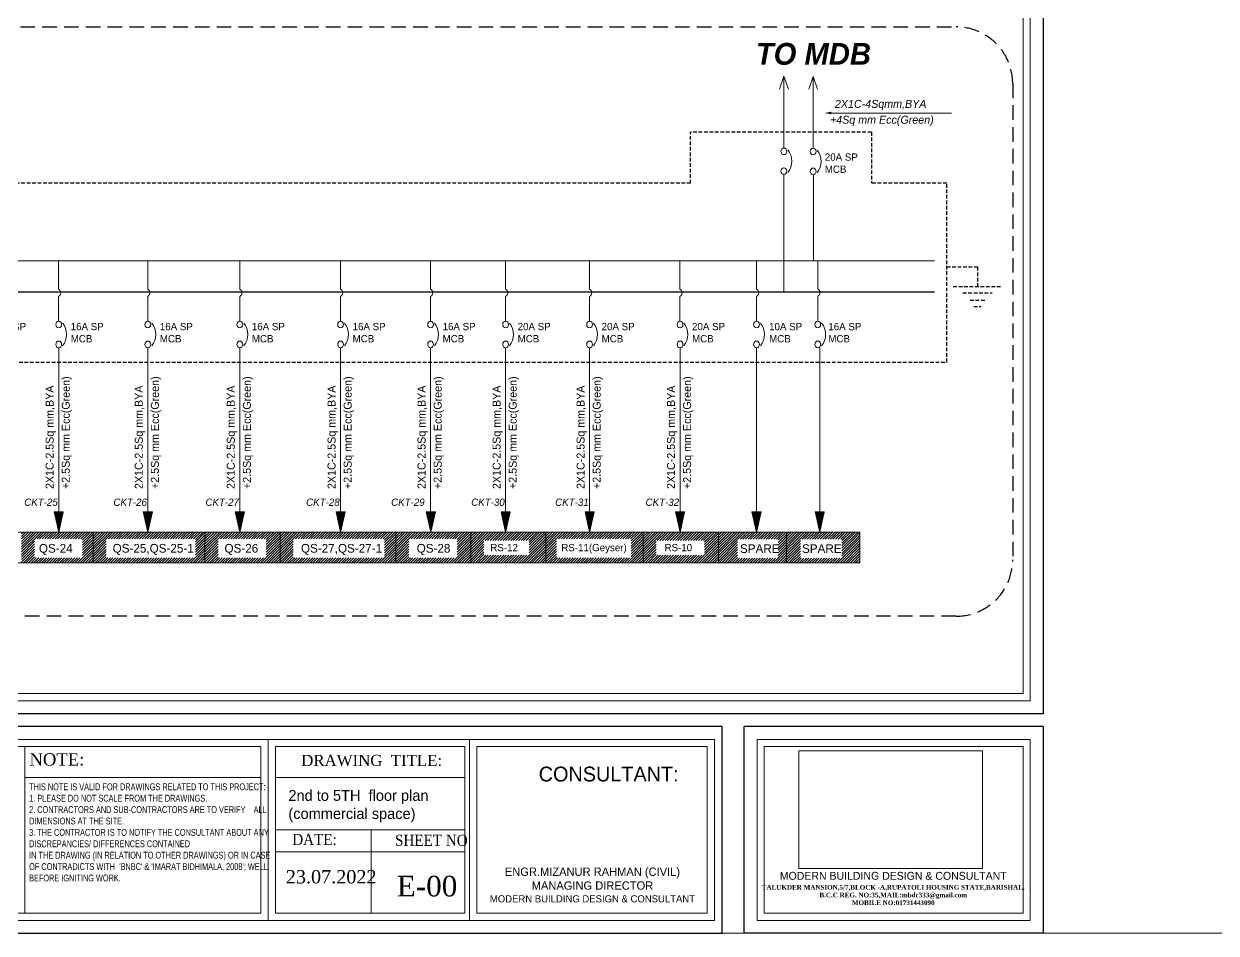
# Model space of a CAD drawing. Header units: inches. Extents: x 109699 to 44449955, y -10987 to 15824140.
# Drawn here: x 214873 to 215692, y -4569 to -3944 of the extents above; entities that cross this region are included whole.
import ezdxf

# ---------------------------------------------------------------- set-up
doc = ezdxf.new("R2010")
doc.units = ezdxf.units.IN
doc.header["$LTSCALE"] = 5
doc.header["$MEASUREMENT"] = 0
doc.linetypes.add('DASHED', pattern=[0.75, 0.5, -0.25])
doc.linetypes.add('DASHED2', pattern=[0.375, 0.25, -0.125])
doc.layers.get('0').update_dxf_attribs({"color": 123})
doc.layers.get('Defpoints').update_dxf_attribs({"lineweight": 5})
for name, color, linetype, lineweight in [('@NORMAL', 7, 'Continuous', 5), ('CKT-TEXT', 6, 'Continuous', 9), ('E-BOX', 20, 'Continuous', 30), ('E-BUSBER-B', 21, 'Continuous', 18), ('E-BUSBER-N', 131, 'Continuous', 18), ('E-CKT-CABLE', 116, 'Continuous', 18), ('E-CKT-TEXT', 135, 'Continuous', 18), ('E-CKT-TEXT-2', 7, 'Continuous', 9), ('E-MCCB', 5, 'Continuous', 13), ('E-QS-Socket-15A', 1, 'Continuous', 9), ('E-RS', 12, 'Continuous', 30), ('leter', 140, 'Continuous', 13), ('Text', 7, 'Continuous', 0), ('WALL-1', 8, 'Continuous', 9)]:
    doc.layers.add(name, color=color, linetype=linetype, lineweight=lineweight)
doc.styles.add('box text', font='arial.ttf')
doc.styles.add('RomanS', font='romans.shx')
doc.styles.get("Standard").update_dxf_attribs({"font": 'times.ttf'})
doc.styles.add('TAVE2', font='ROM_____.PFB')
picture_1 = doc.add_image_def('image1.png', size_in_pixel=(745, 477))
pattern_1 = [(45, (16210.372, 1243.666), (-0.8838834765, 0.8838834765), [])]

# ---------------------------------------------------------------- blocks, each defined once
blk = doc.blocks.new('zxczxczxcz')
at = {"layer": '@NORMAL'}
for points in [[(177327.5, -15450.1), (175295.2, -15450.1), (175295.2, -14276.8), (177327.5, -14276.8)], [(177319.9, -15442.5), (175302.8, -15442.5), (175302.8, -14284.5), (177319.9, -14284.5)]]:
    blk.add_lwpolyline(points, close=True, dxfattribs=at)
at = {"layer": 'Text', "lineweight": 30}
for p, q in [((177028.8, -15692.6), (177028.8, -15476.8)), ((177340.9, -15476.8), (177028.8, -15476.8)), ((177340.9, -15476.8), (177340.9, -15692.6)), ((177340.9, -15692.6), (177028.8, -15692.6))]:
    blk.add_line(p, q, dxfattribs=at)
at = {"layer": 'Text'}
for p, q in [((177340.9, -15692.6), (177340.9, -15476.8)), ((177340.9, -15692.6), (177340.9, -15476.8)), ((176531.8, -15490.2), (176531.8, -15679.2)), ((176742, -15490.2), (176997.7, -15490.2)), ((176742, -15679.2), (176742, -15490.2)), ((176997.7, -15490.2), (176997.7, -15679.2)), ((177042.2, -15490.2), (177327.5, -15490.2)), ((177042.2, -15679.2), (177042.2, -15490.2)), ((177327.5, -15490.2), (177327.5, -15679.2)), ((176277.8, -15497.8), (176277.8, -15671.6)), ((176524.2, -15497.8), (176524.2, -15671.6)), ((176539.5, -15497.8), (176539.5, -15671.6)), ((176749.6, -15497.8), (176990.1, -15497.8)), ((176749.6, -15671.6), (176749.6, -15497.8)), ((176990.1, -15497.8), (176990.1, -15671.6)), ((177049.8, -15497.8), (177319.9, -15497.8)), ((177049.8, -15671.6), (177049.8, -15497.8)), ((177319.9, -15497.8), (177319.9, -15671.6)), ((176277.8, -15529.9), (176524.2, -15529.9)), ((176539.5, -15529.9), (176737.2, -15529.9)), ((176539.5, -15584.7), (176737.2, -15584.7)), ((176639.5, -15584.7), (176639.5, -15671.6)), ((176539.5, -15607.6), (176737.2, -15607.6)), ((176997.7, -15679.2), (176742, -15679.2)), ((176990.1, -15671.6), (176749.6, -15671.6)), ((177327.5, -15679.2), (177042.2, -15679.2)), ((177319.9, -15671.6), (177049.8, -15671.6))]:
    blk.add_line(p, q, dxfattribs=at)
at = {"layer": 'Text', "lineweight": 30}
blk.add_lwpolyline([(177005.9, -15476.8), (175281.8, -15476.8), (175281.8, -15692.6), (177005.9, -15692.6)], close=True, dxfattribs=at)
at = {"layer": 'Text'}
blk.add_lwpolyline([(176997.7, -15490.2), (175295.2, -15490.2), (175295.2, -15679.2), (176997.7, -15679.2)], close=True, dxfattribs=at)
for points in [[(176524.2, -15497.8), (176016.1, -15497.8)], [(176539.5, -15671.6), (176737.2, -15671.6), (176737.2, -15497.8), (176539.5, -15497.8)], [(176016.1, -15671.6), (176524.2, -15671.6)]]:
    blk.add_lwpolyline(points, dxfattribs=at)
at = {"layer": 'WALL-1', "lineweight": 30}
blk.add_line((177340.9, -14263.5), (177340.9, -15463.5), dxfattribs=at)
blk.add_lwpolyline([(177340.9, -15463.5), (175281.8, -15463.5), (175281.8, -14263.5), (177340.9, -14263.5)], close=True, dxfattribs=at)
at = {"layer": 'leter', "insert": (177184.4, -15628.6), "char_height": 3.9766, "width": 400.68, "attachment_point": 2}
blk.add_mtext('{\\fFranklin Gothic Medium|b0|i0|c0|p34;\\H2.066x;\\C5;MODERN BUILDING DESIGN & CONSULTANT\\H1.2x; \\C256; \\P\\fTimes New Roman|b1|i0|c0|p18;\\H0.4899x;\\C7;TALUKDER MANSION,5/7,BLOCK -A,RUPATOLI HOUSING STATE,BARISHAL.\\PB.C.C REG. NO:35,MAIL:mbdc333@gmail.com\\PMOBILE NO:01731443090\\P\\fFranklin Gothic Medium|b0|i0|c0|p34;\\H0.8231x;\\C256;                             }', dxfattribs=at)
at = {"layer": 'Text'}
for s, insert, char_height, width, attachment_point in [('{\\C1;NOTE:}', (176282.6, -15504.7, 29.8), 12.899, 235.441, 1), ('{\\C1;DRAWING  TITLE:}', (176566.4, -15506.4, -14.9), 11.609, 235.441, 1), ('{\\fFranklin Gothic Medium|b0|i0|c0|p34;\\C1;CONSULTANT:}', (176814.3, -15518.7, 279.5), 15.479, 414.227, 1), ('\\pi-34.83833,l34.83833,t34.83833;{\\W0.9;\\C1;DATE:}', (176557, -15588.9, -14.9), 11.609, 235.441, 1), ('\\pi-34.83833,l34.83833,t34.83833;{\\W0.9;\\C1;SHEET NO}', (176664.3, -15589.8, -14.9), 11.609, 235.441, 1), ('\\pi-191.13542,l191.13542,t191.13542;23.07.2022', (176550.3, -15626.7, -14.9), 13.931, 375.033, 1), ('{\\fFranklin Gothic Medium|b0|i0|c0|p34;\\C0;ENGR.MIZANUR RAHMAN (CIVIL)\\PMANAGING DIRECTOR\\P\\H0.8571x;MODERN BUILDING DESIGN & CONSULTANT}', (176870.4, -15624.1, -11.9), 8.668, 331.382, 2)]:
    blk.add_mtext(s, dxfattribs=dict(at, insert=insert, char_height=char_height, width=width, attachment_point=attachment_point))
at = {"layer": 'Text', "insert": (176282.3, -15536.2, -14.9), "char_height": 7.1387, "width": 248.98, "attachment_point": 1, "style": 'box text'}
blk.add_mtext("{\\fArial Narrow|b0|i0|c0|p34;\\W0.9;THIS NOTE IS VALID FOR DRAWINGS RELATED TO THIS PROJECT:\\P1. PLEASE DO NOT SCALE FROM THE DRAWINGS.\\P2. CONTRACTORS AND SUB-CONTRACTORS ARE TO VERIFY    ALL DIMENSIONS AT THE SITE.\\P3. THE CONTRACTOR IS TO NOTIFY THE CONSULTANT ABOUT ANY DISCREPANCIES/ DIFFERENCES CONTAINED\\PIN THE DRAWING (IN RELATION TO OTHER DRAWINGS) OR IN CASE OF CONTRADICTS WITH  'BNBC' & 'IMARAT BIDHIMALA, 2008'; WELL BEFORE IGNITING WORK.}", dxfattribs=at)
at = {"layer": '@NORMAL', "color": 0}
image = blk.add_image(picture_1, insert=(177085.8, -15624.9), size_in_units=(191.9, 122.8), rotation=0, dxfattribs=dict(at, brightness=35, contrast=59))
image.dxf.flags = 7
blk = doc.blocks.new('E-CKT TEXT')
for p, q in [((648438.87, 22105.08), (648437.12, 22112.85)), ((648437.12, 22112.85), (648440.62, 22112.85)), ((648437.16, 22112.65), (648437.36, 22112.85)), ((648437.21, 22112.43), (648437.63, 22112.85)), ((648437.26, 22112.21), (648437.89, 22112.85)), ((648437.31, 22112), (648438.16, 22112.85)), ((648437.36, 22111.78), (648438.43, 22112.85)), ((648437.41, 22111.56), (648438.69, 22112.85)), ((648437.46, 22111.35), (648438.96, 22112.85)), ((648437.51, 22111.13), (648439.22, 22112.85)), ((648437.55, 22110.92), (648439.49, 22112.85)), ((648437.6, 22110.7), (648439.75, 22112.85)), ((648437.65, 22110.48), (648440.02, 22112.85)), ((648437.7, 22110.27), (648440.28, 22112.85)), ((648437.75, 22110.05), (648440.55, 22112.85)), ((648437.8, 22109.83), (648440.57, 22112.6)), ((648437.85, 22109.62), (648440.49, 22112.26)), ((648437.9, 22109.4), (648440.41, 22111.92)), ((648437.94, 22109.18), (648440.34, 22111.58)), ((648437.99, 22108.97), (648440.26, 22111.23)), ((648438.04, 22108.75), (648440.18, 22110.89)), ((648438.09, 22108.54), (648440.11, 22110.55)), ((648438.14, 22108.32), (648440.03, 22110.21)), ((648438.19, 22108.1), (648439.95, 22109.86)), ((648438.24, 22107.89), (648439.87, 22109.52)), ((648438.29, 22107.67), (648439.8, 22109.18)), ((648438.34, 22107.45), (648439.72, 22108.84)), ((648438.38, 22107.24), (648439.64, 22108.49)), ((648438.87, 22105.08), (648440.62, 22112.85)), ((648438.43, 22107.02), (648439.56, 22108.15)), ((648438.48, 22106.8), (648439.49, 22107.81)), ((648438.53, 22106.59), (648439.41, 22107.47)), ((648438.58, 22106.37), (648439.33, 22107.13)), ((648438.63, 22106.16), (648439.26, 22106.78)), ((648438.68, 22105.94), (648439.18, 22106.44)), ((648438.73, 22105.72), (648439.1, 22106.1)), ((648438.77, 22105.51), (648439.02, 22105.76)), ((648438.82, 22105.29), (648438.95, 22105.41))]:
    blk.add_line(p, q)
blk = doc.blocks.new('A$C7DE01C66')
at = {"layer": 'E-CKT-CABLE'}
for p, q in [((0, 25.02), (0, 13.35)), ((0, 10.31), (0, 0))]:
    blk.add_line(p, q, dxfattribs=at)
blk.add_arc((-0.81, 11.83), 1.72, 298.1075, 61.8925, dxfattribs=at)

msp = doc.modelspace()

# ---------------------------------------------------------------- hatches: boundary and pattern name
at = {"layer": 'E-CKT-TEXT-2'}
h = msp.add_hatch(dxfattribs=at)
h.set_pattern_fill('ANSI31', color=256, scale=10)
h.set_pattern_definition([(45, (13256.4557, -16787.2449), (-0.8838834765, 0.8838834765), [])])
h.paths.add_polyline_path([(215447.44, -4293.04), (215419.75, -4293.04), (215419.75, -4293.05), (215419.75, -4293.04), (215396.91, -4293.04), (215396.91, -4314.23), (215447.44, -4314.23)])
h.paths.add_polyline_path([(215396.91, -4293.04), (215376.36, -4293.04), (215376.36, -4293.05), (215376.36, -4293.04), (215350.24, -4293.04), (215350.24, -4314.23), (215396.91, -4314.23)])
h.paths.add_polyline_path([(215406.47, -4310.94), (215435.04, -4310.94), (215435.04, -4297.99), (215406.47, -4297.99)], flags=16)
h.paths.add_polyline_path([(215363.37, -4310.94), (215391.21, -4310.94), (215391.21, -4297.99), (215363.37, -4297.99)], flags=16)
at = {"layer": 'E-QS-Socket-15A'}
h = msp.add_hatch(dxfattribs=at)
h.set_pattern_fill('ANSI31', color=1, scale=10)
h.set_pattern_definition([(45, (18105.7141, 1229.33), (-0.8838834765, 0.8838834765), [])])
h.paths.add_polyline_path([(214920.13, -4293.04), (214894.63, -4293.04), (214894.63, -4293.05), (214894.63, -4293.04), (214871.2, -4293.04), (214871.2, -4314.23), (214920.13, -4314.23)])
h.paths.add_polyline_path([(214880.2, -4310.74), (214913.01, -4310.74), (214913.01, -4297.78), (214880.2, -4297.78)], flags=16)
h = msp.add_hatch(dxfattribs=at)
h.set_pattern_fill('ANSI31', color=1, scale=10)
h.set_pattern_definition([(45, (18154.9256, 1229.33), (-0.8838834765, 0.8838834765), [])])
h.paths.add_polyline_path([(214997.27, -4293.04), (214943.84, -4293.04), (214943.84, -4293.05), (214943.84, -4293.04), (214920.41, -4293.04), (214920.41, -4314.23), (214997.27, -4314.23)])
h.paths.add_polyline_path([(214929.42, -4310.74), (214990.81, -4310.74), (214990.81, -4297.78), (214929.42, -4297.78)], flags=16)
h = msp.add_hatch(dxfattribs=at)
h.set_pattern_fill('ANSI31', color=1, scale=10)
h.set_pattern_definition([(45, (18231.7919, 1229.33), (-0.8838834765, 0.8838834765), [])])
h.paths.add_polyline_path([(215048.8, -4293.04), (215020.7, -4293.04), (215020.7, -4293.05), (215020.7, -4293.04), (214997.27, -4293.04), (214997.27, -4314.23), (215048.8, -4314.23)])
h.paths.add_polyline_path([(215006.28, -4310.74), (215039.43, -4310.74), (215039.43, -4297.78), (215006.28, -4297.78)], flags=16)
h = msp.add_hatch(dxfattribs=at)
h.set_pattern_fill('ANSI31', color=1, scale=10)
h.set_pattern_definition([(45, (18283.3769, 1229.33), (-0.8838834765, 0.8838834765), [])])
h.paths.add_polyline_path([(215128.37, -4293.04), (215072.29, -4293.04), (215072.29, -4293.05), (215072.29, -4293.04), (215048.86, -4293.04), (215048.86, -4314.23), (215128.37, -4314.23)])
h.paths.add_polyline_path([(215057.87, -4310.74), (215120.57, -4310.74), (215120.57, -4297.78), (215057.87, -4297.78)], flags=16)
h = msp.add_hatch(dxfattribs=at)
h.set_pattern_fill('ANSI31', color=1, scale=10)
h.set_pattern_definition([(45, (18362.8877, 1229.33), (-0.8838834765, 0.8838834765), [])])
h.paths.add_polyline_path([(215179.89, -4293.04), (215151.8, -4293.04), (215151.8, -4293.05), (215151.8, -4293.04), (215128.37, -4293.04), (215128.37, -4314.23), (215179.89, -4314.23)])
h.paths.add_polyline_path([(215137.38, -4310.74), (215170.52, -4310.74), (215170.52, -4297.78), (215137.38, -4297.78)], flags=16)
at = {"layer": 'E-RS', "lineweight": 0}
h = msp.add_hatch(dxfattribs=at)
h.set_pattern_fill('ANSI31', color=256, scale=10)
h.set_pattern_definition(pattern_1)
h.paths.add_polyline_path([(215231.48, -4293.04), (215203.38, -4293.04), (215203.38, -4293.05), (215203.38, -4293.04), (215179.95, -4293.04), (215179.95, -4314.23), (215231.48, -4314.23)])
h.paths.add_polyline_path([(215188.96, -4308.92), (215220.13, -4308.92), (215220.13, -4298.78), (215188.96, -4298.78)], flags=16)
h = msp.add_hatch(dxfattribs=at)
h.set_pattern_fill('ANSI31', color=256, scale=10)
h.set_pattern_definition(pattern_1)
h.paths.add_polyline_path([(215298.19, -4293.04), (215254.97, -4293.04), (215254.97, -4293.05), (215254.97, -4293.04), (215231.54, -4293.04), (215231.54, -4314.23), (215298.19, -4314.23)])
h.paths.add_polyline_path([(215238.79, -4310.74), (215290.1, -4310.74), (215290.1, -4297.78), (215238.79, -4297.78)], flags=16)
h = msp.add_hatch(dxfattribs=at)
h.set_pattern_fill('ANSI31', color=256, scale=10)
h.set_pattern_definition(pattern_1)
h.paths.add_polyline_path([(215349.93, -4293.04), (215321.83, -4293.04), (215321.83, -4293.05), (215321.83, -4293.04), (215298.4, -4293.04), (215298.4, -4314.23), (215349.93, -4314.23)])
h.paths.add_polyline_path([(215307.41, -4308.92), (215340.56, -4308.92), (215340.56, -4298.78), (215307.41, -4298.78)], flags=16)

# ---------------------------------------------------------------- linework, layer by layer
at = {"linetype": 'DASHED2', "lineweight": 25, "ltscale": 8}
msp.add_lwpolyline([(214450.37, -3945.82), (215513.52, -3945.82, -0.414214), (215552.4, -3984.7), (215552.4, -4312.09, -0.414214), (215513.52, -4350.97), (214450.37, -4350.97, -0.414214), (214411.49, -4312.09), (214411.49, -3984.7, -0.414214)], format="xyb", close=True, dxfattribs=at)
at = {"layer": 'CKT-TEXT', "extrusion": (0, 0, -1)}
for centre in [(214892.24, -4157.22), (214953.51, -4157.22), (215016.75, -4157.22), (215085.99, -4157.22), (215147.85, -4157.22), (215199.43, -4157.22), (215257.16, -4157.22), (215319.28, -4157.22), (215371.89, -4157.22), (215413.94, -4157.22)]:
    msp.add_ellipse(centre, major_axis=(0, 11.32), ratio=0.8736, start_param=0.810857, end_param=2.330736, dxfattribs=at)
at = {"layer": 'Defpoints', "ltscale": 0.5}
msp.add_ray((184484.87, -4568.82), (1, 0), dxfattribs=at)
at = {"layer": 'E-BOX', "linetype": 'DASHED'}
for p, q in [((215455.3, -4018.16), (215331.03, -4018.16)), ((215331.03, -4053.32), (215331.03, -4018.16)), ((215331.03, -4053.32), (215331.03, -4018.16)), ((215455.3, -4018.16), (215455.3, -4053.32)), ((215331.03, -4053.32), (214468.23, -4053.32)), ((215331.03, -4053.32), (214468.23, -4053.32)), ((215507.1, -4053.32), (215455.3, -4053.32)), ((215507.1, -4176.33), (215507.1, -4053.32)), ((215507.1, -4110.81), (215528.2, -4110.81)), ((215528.2, -4110.81), (215528.2, -4124.23)), ((215511.57, -4124.23), (215544.84, -4124.23)), ((215518.11, -4128.72), (215538.29, -4128.72)), ((215523.16, -4133.67), (215533.25, -4133.67)), ((215525.64, -4137.94), (215530.68, -4137.94)), ((214468.23, -4176.33), (215507.1, -4176.33))]:
    msp.add_line(p, q, dxfattribs=at)
at = {"layer": 'E-BUSBER-B', "color": 1}
msp.add_line((214489.8, -4106.62), (215498.64, -4106.62), dxfattribs=at)
at = {"layer": 'E-BUSBER-N', "lineweight": 25}
msp.add_line((214489.8, -4127.98), (215498.64, -4127.98), dxfattribs=at)
at = {"layer": 'E-CKT-CABLE'}
for p, q in [((215395.15, -3979.78), (215392.21, -3988.52)), ((215395.15, -3979.78), (215398.21, -3988.52)), ((215395.15, -4029.06), (215395.15, -3979.78)), ((215415.24, -3979.91), (215412.31, -3988.64)), ((215415.24, -3979.91), (215418.31, -3988.64)), ((215415.24, -4029.19), (215415.24, -3979.91)), ((215427.73, -4004.99), (215510.29, -4004.99)), ((215395.15, -4127.98), (215395.15, -4047.26)), ((215415.47, -4106.73), (215415.47, -4047.38)), ((214896.71, -4166.33), (214896.71, -4293.04)), ((214957.99, -4166.33), (214957.99, -4293.04)), ((215021.22, -4166.33), (215021.22, -4293.04)), ((215090.47, -4166.33), (215090.47, -4293.04)), ((215152.32, -4166.33), (215152.32, -4293.04)), ((215203.91, -4166.33), (215203.91, -4293.04)), ((215261.63, -4166.33), (215261.63, -4293.04)), ((215323.76, -4166.33), (215323.76, -4293.04)), ((215376.36, -4166.33), (215376.36, -4293.04)), ((215419.75, -4166.33), (215419.75, -4293.04)), ((215396.91, -4293.04), (215396.91, -4314.23)), ((215447.43, -4293.04), (215447.43, -4314.23))]:
    msp.add_line(p, q, dxfattribs=at)
msp.add_lwpolyline([(214473.86, -4293.04), (215447.43, -4293.04), (215447.43, -4314.23), (214473.86, -4314.23)], close=True, dxfattribs=at)
msp.add_solid([(215427.73, -4005.88), (215427.73, -4004.11), (215423.09, -4004.99)], dxfattribs=at)
at = {"layer": 'E-MCCB', "extrusion": (0, 0, -1)}
for centre in [(215395.15, -4031.34), (215415.24, -4031.46), (215395.15, -4044.99), (215415.24, -4045.12)]:
    msp.add_ellipse(centre, major_axis=(0, 2.28), ratio=0.8736, dxfattribs=at)
for centre, major_axis, start_param, end_param in [((215390.67, -4038.16), (0, 11.32), 0.810857, 2.330736), ((215410.77, -4038.29), (0, 11.32), 0.810857, 2.330736), ((214896.71, -4150.4), (0, 2.28), 1.57079632679372, 7.853981633973307), ((214957.99, -4150.4), (0, 2.28), 1.57079632679372, 7.853981633973307), ((215021.22, -4150.4), (0, 2.28), 1.57079632679372, 7.853981633973307), ((215090.47, -4150.4), (0, 2.28), 1.57079632679372, 7.853981633973307), ((215152.32, -4150.4), (0, 2.28), 1.57079632679372, 7.853981633973307), ((215203.91, -4150.4), (0, 2.28), 1.57079632679372, 7.853981633973307), ((215261.63, -4150.4), (0, 2.28), 1.57079632679372, 7.853981633973307), ((215323.76, -4150.4), (0, 2.28), 1.57079632679372, 7.853981633973307), ((215376.36, -4150.4), (0, 2.28), 1.570796326787449, 7.853981633967035), ((215418.41, -4150.4), (0, 2.28), 1.570796326787449, 7.853981633967035), ((214896.71, -4164.05), (0, 2.28), 1.570796326795389, 7.853981633974975), ((214957.99, -4164.05), (0, 2.28), 1.570796326795389, 7.853981633974975), ((215021.22, -4164.05), (0, 2.28), 1.570796326795389, 7.853981633974975), ((215090.47, -4164.05), (0, 2.28), 1.570796326795389, 7.853981633974975), ((215152.32, -4164.05), (0, 2.28), 1.570796326795389, 7.853981633974975), ((215203.91, -4164.05), (0, 2.28), 1.570796326795389, 7.853981633974975), ((215261.63, -4164.05), (0, 2.28), 1.570796326795389, 7.853981633974975), ((215323.76, -4164.05), (0, 2.28), 1.570796326795389, 7.853981633974975), ((215376.36, -4164.05), (0, 2.28), 1.570796326788042, 7.853981633967629), ((215418.41, -4164.05), (0, 2.28), 1.570796326788042, 7.853981633967629)]:
    msp.add_ellipse(centre, major_axis=major_axis, ratio=0.8736, start_param=start_param, end_param=end_param, dxfattribs=at)
at = {"layer": 'E-QS-Socket-15A', "ltscale": 10}
msp.add_line((215455.3, -4018.16), (215455.3, -4018.16), dxfattribs=at)
at = {"layer": 'E-QS-Socket-15A', "color": 1}
for p, q in [((214920.41, -4293.04), (214920.41, -4314.23)), ((214997.27, -4293.04), (214997.27, -4314.23)), ((214997.27, -4293.04), (214997.27, -4314.23)), ((215048.86, -4293.04), (215048.86, -4314.23)), ((215128.37, -4293.04), (215128.37, -4314.23)), ((215179.95, -4293.04), (215179.95, -4314.23)), ((215179.95, -4293.04), (215179.95, -4314.23))]:
    msp.add_line(p, q, dxfattribs=at)
at = {"layer": 'E-QS-Socket-15A', "color": 244}
for p, q in [((215298.4, -4293.04), (215298.4, -4314.23)), ((215350.24, -4293.04), (215350.24, -4314.23))]:
    msp.add_line(p, q, dxfattribs=at)
at = {"layer": 'E-RS', "lineweight": 0}
msp.add_line((215231.54, -4293.04), (215231.54, -4314.23), dxfattribs=at)

# ---------------------------------------------------------------- block references
at = {"layer": 'E-CKT-TEXT-2', "xscale": 1.791404791323321, "yscale": 1.791404791323321, "zscale": 1.791404791323321}
for p in [(-946240.14, -43892.19), (-946196.75, -43892.19)]:
    msp.add_blockref('E-CKT TEXT', p, dxfattribs=at)
at = {"layer": 'E-QS-Socket-15A', "ltscale": 10, "xscale": 1.65870814017606, "yscale": 1.65870814017606, "zscale": 1.65870814017606}
for p in [(214896.64, -4148.15), (214957.91, -4148.15), (215021.15, -4148.15), (215090.4, -4148.15), (215152.25, -4148.15), (215203.83, -4148.15), (215261.56, -4148.15), (215323.68, -4148.15), (215376.32, -4148.13), (215418.41, -4148.12)]:
    msp.add_blockref('A$C7DE01C66', p, dxfattribs=at)
at = {"layer": 'E-QS-Socket-15A', "color": 1, "xscale": 1.791404791323321, "yscale": 1.791404791323321, "zscale": 1.791404791323321}
for p in [(-946719.79, -43892.19), (-946658.51, -43892.19), (-946595.28, -43892.19), (-946526.03, -43892.19), (-946464.03, -43892.19), (-946412.59, -43892.19), (-946354.87, -43892.19), (-946292.74, -43892.19)]:
    msp.add_blockref('E-CKT TEXT', p, dxfattribs=at)
at = {"layer": 'WALL-1', "linetype": 'Continuous', "xscale": 0.6583637491200001, "yscale": 0.6583637491200001, "zscale": 0.6583637491200001}
msp.add_blockref('zxczxczxcz', (98818.52, 5762.61), dxfattribs=at)

# ---------------------------------------------------------------- texts
at = {"layer": 'CKT-TEXT', "attachment_point": 1}
for s, insert, char_height, width, style in [('{\\fCentury Gothic|b1|i1|c0|p34;TO MDB}', (215375.89, -3956.83), 15, 86.7197, 'TAVE2'), ('{\\fCentury Gothic|b0|i1|c0|p34;2X1C-4Sqmm,BYA}', (215430.18, -3995.97), 5.5, 92.1714, 'RomanS'), ('{\\fCentury Gothic|b0|i1|c0|p34;+4Sq mm Ecc(Green)}', (215426.81, -4006.87), 5.5, 92.1714, 'RomanS'), ('{\\fCentury Gothic|b0|i0|c0|p34;20A SP\\PMCB}', (215423.29, -4032.8), 5, 29.9821, 'RomanS'), ('{\\fCentury Gothic|b0|i0|c0|p34;16A SP\\PMCB}', (214851.65, -4149.31), 5, 29.9821, 'RomanS'), ('{\\fCentury Gothic|b0|i0|c0|p34;16A SP\\PMCB}', (214904.98, -4149.31), 5, 29.9821, 'RomanS'), ('{\\fCentury Gothic|b0|i0|c0|p34;16A SP\\PMCB}', (214966.25, -4149.31), 5, 29.9821, 'RomanS'), ('{\\fCentury Gothic|b0|i0|c0|p34;16A SP\\PMCB}', (215029.49, -4149.31), 5, 29.9821, 'RomanS'), ('{\\fCentury Gothic|b0|i0|c0|p34;16A SP\\PMCB}', (215098.73, -4149.31), 5, 29.9821, 'RomanS'), ('{\\fCentury Gothic|b0|i0|c0|p34;16A SP\\PMCB}', (215160.58, -4149.31), 5, 29.9821, 'RomanS'), ('{\\fCentury Gothic|b0|i0|c0|p34;20A SP\\PMCB}', (215212.17, -4149.31), 5, 29.9821, 'RomanS'), ('{\\fCentury Gothic|b0|i0|c0|p34;20A SP\\PMCB}', (215269.89, -4149.31), 5, 29.9821, 'RomanS'), ('{\\fCentury Gothic|b0|i0|c0|p34;20A SP\\PMCB}', (215332.02, -4149.31), 5, 29.9821, 'RomanS'), ('{\\fCentury Gothic|b0|i0|c0|p34;10A SP\\PMCB}', (215385.02, -4149.33), 5, 29.9821, 'RomanS'), ('{\\fCentury Gothic|b0|i0|c0|p34;16A SP\\PMCB}', (215425.72, -4149.33), 5, 29.9821, 'RomanS')]:
    msp.add_mtext(s, dxfattribs=dict(at, insert=insert, char_height=char_height, width=width, style=style))
at = {"layer": 'E-CKT-TEXT', "color": 1, "char_height": 5, "attachment_point": 1}
for s, insert, width in [('{\\fCentury Gothic|b0|i1|c0|p34;\\C256;CKT-25}', (214873.05, -4270.06), 24.1526), ('{\\fCentury Gothic|b0|i1|c0|p34;\\C256;CKT-26}', (214934.33, -4270.06), 24.1526), ('{\\fCentury Gothic|b0|i1|c0|p34;\\C256;CKT-27}', (214997.57, -4270.06), 24.1526), ('{\\fCentury Gothic|b0|i1|c0|p34;\\C256;CKT-28}', (215066.81, -4270.06), 24.1526), ('{\\fCentury Gothic|b0|i1|c0|p34;\\C256;CKT-29}', (215125.23, -4270.06), 52.0784), ('{\\fCentury Gothic|b0|i1|c0|p34;\\C256;CKT-30}', (215180.25, -4270.06), 24.1526), ('{\\fCentury Gothic|b0|i1|c0|p34;\\C256;CKT-31}', (215237.97, -4270.06), 24.1526), ('{\\fCentury Gothic|b0|i1|c0|p34;\\C256;CKT-32}', (215300.1, -4270.06), 24.1526)]:
    msp.add_mtext(s, dxfattribs=dict(at, insert=insert, width=width))
at = {"layer": 'E-CKT-TEXT-2', "color": 7, "char_height": 5.5, "width": 121.8928, "attachment_point": 1, "rotation": 90, "style": 'RomanS'}
for s, insert in [('{\\fCentury Gothic|b0|i0|c0|p34;\\C256;+2.5Sq mm Ecc(Green) }', (214898.82, -4263.49)), ('{\\fCentury Gothic|b0|i0|c0|p34;\\C256;+2.5Sq mm Ecc(Green) }', (214960.09, -4263.49)), ('{\\fCentury Gothic|b0|i0|c0|p34;\\C256;+2.5Sq mm Ecc(Green) }', (215023.33, -4263.49)), ('{\\fCentury Gothic|b0|i0|c0|p34;\\C256;+2.5Sq mm Ecc(Green) }', (215092.58, -4263.49)), ('{\\fCentury Gothic|b0|i0|c0|p34;\\C256;+2.5Sq mm Ecc(Green) }', (215154.43, -4263.49)), ('{\\fCentury Gothic|b0|i0|c0|p34;\\C256;+2.5Sq mm Ecc(Green) }', (215206.01, -4263.49)), ('{\\fCentury Gothic|b0|i0|c0|p34;\\C256;+2.5Sq mm Ecc(Green) }', (215263.74, -4263.49)), ('{\\fCentury Gothic|b0|i0|c0|p34;\\C256;+2.5Sq mm Ecc(Green) }', (215325.86, -4263.49)), ('{\\fCentury Gothic|b0|i0|c0|p34;\\C256;2X1C-2.5Sq mm,BYA}', (214887.76, -4263.49)), ('{\\fCentury Gothic|b0|i0|c0|p34;\\C256;2X1C-2.5Sq mm,BYA}', (214949.03, -4263.49)), ('{\\fCentury Gothic|b0|i0|c0|p34;\\C256;2X1C-2.5Sq mm,BYA}', (215012.27, -4263.49)), ('{\\fCentury Gothic|b0|i0|c0|p34;\\C256;2X1C-2.5Sq mm,BYA}', (215081.51, -4263.49)), ('{\\fCentury Gothic|b0|i0|c0|p34;\\C256;2X1C-2.5Sq mm,BYA}', (215143.36, -4263.49)), ('{\\fCentury Gothic|b0|i0|c0|p34;\\C256;2X1C-2.5Sq mm,BYA}', (215194.95, -4263.49)), ('{\\fCentury Gothic|b0|i0|c0|p34;\\C256;2X1C-2.5Sq mm,BYA}', (215252.67, -4263.49)), ('{\\fCentury Gothic|b0|i0|c0|p34;\\C256;2X1C-2.5Sq mm,BYA}', (215314.8, -4263.49))]:
    msp.add_mtext(s, dxfattribs=dict(at, insert=insert))
at = {"layer": 'E-CKT-TEXT-2', "char_height": 6, "width": 24.0847, "attachment_point": 1}
for insert in [(215364.98, -4301.45), (215407.61, -4301.45)]:
    msp.add_mtext('{\\fCentury Gothic|b0|i0|c0|p34;SPARE}', dxfattribs=dict(at, insert=insert))
at = {"layer": 'E-QS-Socket-15A', "color": 1, "char_height": 6, "attachment_point": 1}
for s, insert, width in [('{\\fCentury Gothic|b0|i0|c0|p34;\\C256;QS-24}', (214883.13, -4301.25), 67.9723), ('{\\fCentury Gothic|b0|i0|c0|p34;\\C256;QS-25,QS-25-1}', (214933.8, -4301.25), 67.9723), ('{\\fCentury Gothic|b0|i0|c0|p34;\\C256;QS-26}', (215010.67, -4301.25), 67.9723), ('{\\fCentury Gothic|b0|i0|c0|p34;\\C256;QS-27,QS-27-1}', (215063.24, -4301.25), 95.8981), ('{\\fCentury Gothic|b0|i0|c0|p34;\\C256;QS-28}', (215142.76, -4301.25), 67.9723)]:
    msp.add_mtext(s, dxfattribs=dict(at, insert=insert, width=width))
at = {"layer": 'E-RS', "char_height": 5, "width": 24.0847, "attachment_point": 3}
for s, insert in [('{\\fCentury Gothic|b0|i0|c0|p34;RS-12}', (215212.33, -4301.25)), ('{\\fCentury Gothic|b0|i0|c0|p34;RS-10}', (215332.08, -4301.25))]:
    msp.add_mtext(s, dxfattribs=dict(at, insert=insert))
at = {"layer": 'E-RS', "color": 244, "insert": (215230.67, -4301.25), "char_height": 5, "width": 67.9723, "attachment_point": 1}
msp.add_mtext('\\pi11.50487;{\\fCentury Gothic|b0|i0|c0|p34;\\C256;RS-11(Geyser)}', dxfattribs=at)
at = {"layer": 'Text', "attachment_point": 1}
for s, insert, char_height, width in [('{\\fCentury Gothic|b0|i0|c0|p34;2nd to 5TH  floor plan \\P(\\C0;commercial space\\C256;)}', (215054.6, -4470.39, -9.99), 7.4872, 201.5576), ('\\pi-136.27155,l136.27155,t136.27155;E-00', (215129.05, -4529.37, -7.58), 14.1882, 42.52)]:
    msp.add_mtext(s, dxfattribs=dict(at, insert=insert, char_height=char_height, width=width))

doc.saveas('drawing.dxf')
